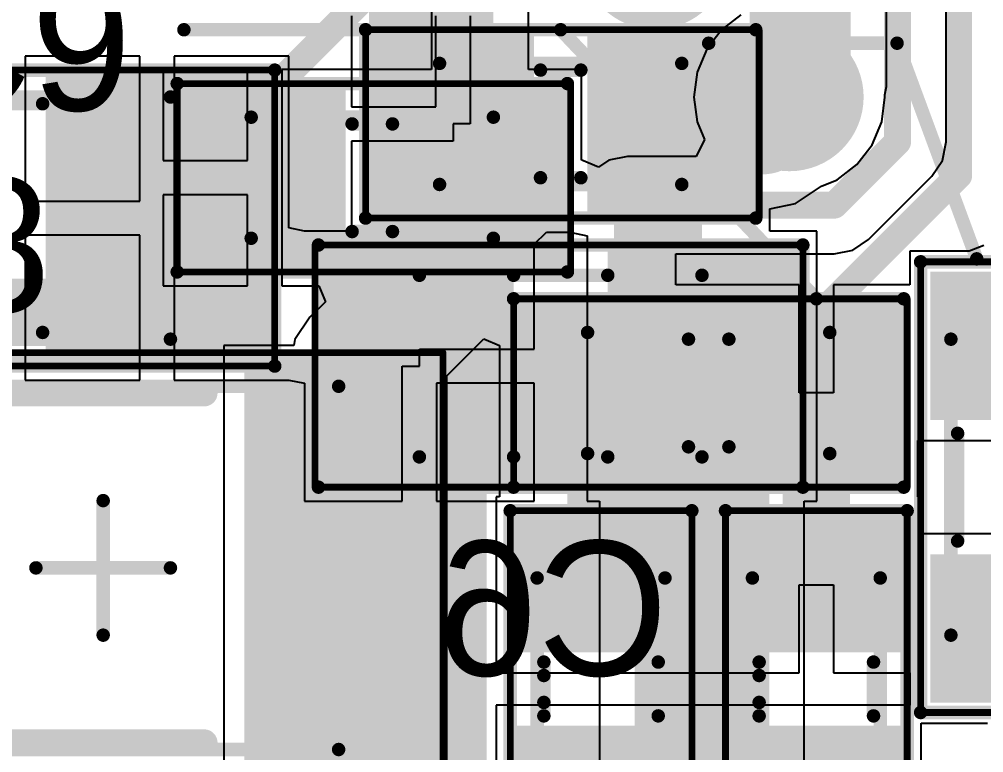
# Model space of a CAD drawing. Header units: millimetres. Extents: x 29.9 to 75.1, y 29.9 to 100.1.
# Drawn here: x 36.78 to 43.94, y 80.73 to 86.18 of the extents above; entities that cross this region are included whole.
import ezdxf

# ---------------------------------------------------------------- set-up
doc = ezdxf.new("R2010")
doc.units = ezdxf.units.MM
for name, color, linetype in [('BottomLayer', 5, 'Continuous'), ('BottomOverlay', 54, 'Continuous'), ('BottomPaste', 16, 'Continuous'), ('BottomSolder', 6, 'Continuous'), ('Mechanical13', 56, 'Continuous'), ('Mechanical15', 56, 'Continuous'), ('MultiLayer', 9, 'Continuous'), ('TopLayer', 1, 'Continuous'), ('TopOverlay', 2, 'Continuous'), ('TopPaste', 8, 'Continuous'), ('TopSolder', 216, 'Continuous'), ('ViaHoleLayer', 16, 'Continuous')]:
    doc.layers.add(name, color=color, linetype=linetype)

# ---------------------------------------------------------------- blocks, each defined once
blk = doc.blocks.new('SMD_R_0603_1248')
at = {"layer": 'Mechanical13', "const_width": 0.1}
for points in [[(-0.825, 0.475), (0.825, 0.475)], [(-0.825, 0.475), (-0.825, -0.475)], [(0.825, 0.475), (0.825, -0.475)], [(-0.825, -0.475), (0.825, -0.475)]]:
    blk.add_lwpolyline(points, dxfattribs=at)
at = {"layer": 'Mechanical13', "const_width": 0.05}
for points in [[(-0.85, 0.475, 1), (-0.8, 0.475, 1)], [(-0.85, 0.475, 1), (-0.8, 0.475, 1)], [(0.8, 0.475, 1), (0.85, 0.475, 1)], [(0.8, 0.475, 1), (0.85, 0.475, 1)], [(-0.85, -0.475, 1), (-0.8, -0.475, 1)], [(-0.85, -0.475, 1), (-0.8, -0.475, 1)], [(0.8, -0.475, 1), (0.85, -0.475, 1)], [(0.8, -0.475, 1), (0.85, -0.475, 1)]]:
    blk.add_lwpolyline(points, format="xyb", close=True, dxfattribs=at)
at = {"layer": 'Mechanical15', "const_width": 0.05}
for points in [[(-1.325, 0.675), (1.325, 0.675)], [(-1.325, 0.675), (-1.325, -0.675)], [(1.325, 0.675), (1.325, -0.675)], [(-1.325, -0.675), (1.325, -0.675)]]:
    blk.add_lwpolyline(points, dxfattribs=at)
at = {"layer": 'Mechanical15', "const_width": 0.025}
for points in [[(-1.3375, 0.675, 1), (-1.3125, 0.675, 1)], [(-1.3375, 0.675, 1), (-1.3125, 0.675, 1)], [(1.3125, 0.675, 1), (1.3375, 0.675, 1)], [(1.3125, 0.675, 1), (1.3375, 0.675, 1)], [(-1.3375, -0.675, 1), (-1.3125, -0.675, 1)], [(-1.3375, -0.675, 1), (-1.3125, -0.675, 1)], [(1.3125, -0.675, 1), (1.3375, -0.675, 1)], [(1.3125, -0.675, 1), (1.3375, -0.675, 1)]]:
    blk.add_lwpolyline(points, format="xyb", close=True, dxfattribs=at)
at = {"layer": 'TopLayer'}
for points in [[(-0.375, -0.525), (-0.375, 0.525), (-1.175, -0.525), (-1.175, 0.525)], [(1.175, -0.525), (1.175, 0.525), (0.375, -0.525), (0.375, 0.525)]]:
    blk.add_solid(points, dxfattribs=at)
at = {"layer": 'TopOverlay', "const_width": 0.1}
for points in [[(-1.325, 0.675), (-1.325, -0.675)], [(-1.325, 0.675), (1.325, 0.675)], [(1.325, 0.675), (1.325, -0.675)], [(-0.2, 0.425), (-0.1, 0.425)], [(-0.1, 0.425), (0.1, 0.425)], [(0.1, 0.425), (0.2, 0.425)], [(-0.2, -0.425), (0.2, -0.425)], [(-1.325, -0.675), (1.325, -0.675)]]:
    blk.add_lwpolyline(points, dxfattribs=at)
at = {"layer": 'TopOverlay', "const_width": 0.05}
for points in [[(-1.35, 0.675, 1), (-1.3, 0.675, 1)], [(-1.35, 0.675, 1), (-1.3, 0.675, 1)], [(1.3, 0.675, 1), (1.35, 0.675, 1)], [(1.3, 0.675, 1), (1.35, 0.675, 1)], [(-0.225, 0.425, 1), (-0.175, 0.425, 1)], [(-0.125, 0.425, 1), (-0.075, 0.425, 1)], [(-0.125, 0.425, 1), (-0.075, 0.425, 1)], [(0.075, 0.425, 1), (0.125, 0.425, 1)], [(0.075, 0.425, 1), (0.125, 0.425, 1)], [(0.175, 0.425, 1), (0.225, 0.425, 1)], [(-0.225, -0.425, 1), (-0.175, -0.425, 1)], [(0.175, -0.425, 1), (0.225, -0.425, 1)], [(-1.35, -0.675, 1), (-1.3, -0.675, 1)], [(-1.35, -0.675, 1), (-1.3, -0.675, 1)], [(1.3, -0.675, 1), (1.35, -0.675, 1)], [(1.3, -0.675, 1), (1.35, -0.675, 1)]]:
    blk.add_lwpolyline(points, format="xyb", close=True, dxfattribs=at)
at = {"layer": 'TopPaste'}
for points in [[(-0.375, -0.525), (-0.375, 0.525), (-1.175, -0.525), (-1.175, 0.525)], [(1.175, -0.525), (1.175, 0.525), (0.375, -0.525), (0.375, 0.525)]]:
    blk.add_solid(points, dxfattribs=at)
at = {"layer": 'TopSolder'}
for points in [[(-0.2734, -0.6266), (-0.2734, 0.6266), (-1.2766, -0.6266), (-1.2766, 0.6266)], [(1.2766, -0.6266), (1.2766, 0.6266), (0.2734, -0.6266), (0.2734, 0.6266)]]:
    blk.add_solid(points, dxfattribs=at)
blk = doc.blocks.new('SMD_R_0603_1251')
at = {"layer": 'Mechanical13', "const_width": 0.1}
for points in [[(-0.825, 0.475), (0.825, 0.475)], [(-0.825, 0.475), (-0.825, -0.475)], [(0.825, 0.475), (0.825, -0.475)], [(-0.825, -0.475), (0.825, -0.475)]]:
    blk.add_lwpolyline(points, dxfattribs=at)
at = {"layer": 'Mechanical13', "const_width": 0.05}
for points in [[(-0.85, 0.475, 1), (-0.8, 0.475, 1)], [(-0.85, 0.475, 1), (-0.8, 0.475, 1)], [(0.8, 0.475, 1), (0.85, 0.475, 1)], [(0.8, 0.475, 1), (0.85, 0.475, 1)], [(-0.85, -0.475, 1), (-0.8, -0.475, 1)], [(-0.85, -0.475, 1), (-0.8, -0.475, 1)], [(0.8, -0.475, 1), (0.85, -0.475, 1)], [(0.8, -0.475, 1), (0.85, -0.475, 1)]]:
    blk.add_lwpolyline(points, format="xyb", close=True, dxfattribs=at)
at = {"layer": 'Mechanical15', "const_width": 0.05}
for points in [[(-1.325, 0.675), (1.325, 0.675)], [(-1.325, 0.675), (-1.325, -0.675)], [(1.325, 0.675), (1.325, -0.675)], [(-1.325, -0.675), (1.325, -0.675)]]:
    blk.add_lwpolyline(points, dxfattribs=at)
at = {"layer": 'Mechanical15', "const_width": 0.025}
for points in [[(-1.3375, 0.675, 1), (-1.3125, 0.675, 1)], [(-1.3375, 0.675, 1), (-1.3125, 0.675, 1)], [(1.3125, 0.675, 1), (1.3375, 0.675, 1)], [(1.3125, 0.675, 1), (1.3375, 0.675, 1)], [(-1.3375, -0.675, 1), (-1.3125, -0.675, 1)], [(-1.3375, -0.675, 1), (-1.3125, -0.675, 1)], [(1.3125, -0.675, 1), (1.3375, -0.675, 1)], [(1.3125, -0.675, 1), (1.3375, -0.675, 1)]]:
    blk.add_lwpolyline(points, format="xyb", close=True, dxfattribs=at)
at = {"layer": 'TopLayer'}
for points in [[(-0.375, -0.525), (-0.375, 0.525), (-1.175, -0.525), (-1.175, 0.525)], [(1.175, -0.525), (1.175, 0.525), (0.375, -0.525), (0.375, 0.525)]]:
    blk.add_solid(points, dxfattribs=at)
at = {"layer": 'TopOverlay', "const_width": 0.1}
for points in [[(-1.325, 0.675), (-1.325, -0.675)], [(-1.325, 0.675), (1.325, 0.675)], [(1.325, 0.675), (1.325, -0.675)], [(-0.2, 0.425), (-0.1, 0.425)], [(-0.1, 0.425), (0.1, 0.425)], [(0.1, 0.425), (0.2, 0.425)], [(-0.2, -0.425), (0.2, -0.425)], [(-1.325, -0.675), (1.325, -0.675)]]:
    blk.add_lwpolyline(points, dxfattribs=at)
at = {"layer": 'TopOverlay', "const_width": 0.05}
for points in [[(-1.35, 0.675, 1), (-1.3, 0.675, 1)], [(-1.35, 0.675, 1), (-1.3, 0.675, 1)], [(1.3, 0.675, 1), (1.35, 0.675, 1)], [(1.3, 0.675, 1), (1.35, 0.675, 1)], [(-0.225, 0.425, 1), (-0.175, 0.425, 1)], [(-0.125, 0.425, 1), (-0.075, 0.425, 1)], [(-0.125, 0.425, 1), (-0.075, 0.425, 1)], [(0.075, 0.425, 1), (0.125, 0.425, 1)], [(0.075, 0.425, 1), (0.125, 0.425, 1)], [(0.175, 0.425, 1), (0.225, 0.425, 1)], [(-0.225, -0.425, 1), (-0.175, -0.425, 1)], [(0.175, -0.425, 1), (0.225, -0.425, 1)], [(-1.35, -0.675, 1), (-1.3, -0.675, 1)], [(-1.35, -0.675, 1), (-1.3, -0.675, 1)], [(1.3, -0.675, 1), (1.35, -0.675, 1)], [(1.3, -0.675, 1), (1.35, -0.675, 1)]]:
    blk.add_lwpolyline(points, format="xyb", close=True, dxfattribs=at)
at = {"layer": 'TopPaste'}
for points in [[(-0.375, -0.525), (-0.375, 0.525), (-1.175, -0.525), (-1.175, 0.525)], [(1.175, -0.525), (1.175, 0.525), (0.375, -0.525), (0.375, 0.525)]]:
    blk.add_solid(points, dxfattribs=at)
at = {"layer": 'TopSolder'}
for points in [[(-0.2734, -0.6266), (-0.2734, 0.6266), (-1.2766, -0.6266), (-1.2766, 0.6266)], [(1.2766, -0.6266), (1.2766, 0.6266), (0.2734, -0.6266), (0.2734, 0.6266)]]:
    blk.add_solid(points, dxfattribs=at)
blk = doc.blocks.new('SMD_C_0603_1299')
at = {"layer": 'Mechanical13', "const_width": 0.1}
for points in [[(0.9, 0.45), (-0.9, 0.45)], [(-0.9, 0.45), (-0.9, -0.45)], [(0.9, 0.45), (0.9, -0.45)], [(0.9, -0.45), (-0.9, -0.45)]]:
    blk.add_lwpolyline(points, dxfattribs=at)
at = {"layer": 'Mechanical13', "const_width": 0.05}
for points in [[(-0.925, 0.45, 1), (-0.875, 0.45, 1)], [(-0.925, 0.45, 1), (-0.875, 0.45, 1)], [(0.875, 0.45, 1), (0.925, 0.45, 1)], [(0.875, 0.45, 1), (0.925, 0.45, 1)], [(-0.925, -0.45, 1), (-0.875, -0.45, 1)], [(-0.925, -0.45, 1), (-0.875, -0.45, 1)], [(0.875, -0.45, 1), (0.925, -0.45, 1)], [(0.875, -0.45, 1), (0.925, -0.45, 1)]]:
    blk.add_lwpolyline(points, format="xyb", close=True, dxfattribs=at)
at = {"layer": 'Mechanical15', "const_width": 0.05}
for points in [[(1.45, 0.7), (-1.475, 0.7)], [(-1.475, 0.7), (-1.475, -0.7)], [(1.45, 0.7), (1.45, -0.7)], [(1.45, -0.7), (-1.475, -0.7)]]:
    blk.add_lwpolyline(points, dxfattribs=at)
at = {"layer": 'Mechanical15', "const_width": 0.025}
for points in [[(-1.4875, 0.7, 1), (-1.4625, 0.7, 1)], [(-1.4875, 0.7, 1), (-1.4625, 0.7, 1)], [(1.4375, 0.7, 1), (1.4625, 0.7, 1)], [(1.4375, 0.7, 1), (1.4625, 0.7, 1)], [(-1.4875, -0.7, 1), (-1.4625, -0.7, 1)], [(-1.4875, -0.7, 1), (-1.4625, -0.7, 1)], [(1.4375, -0.7, 1), (1.4625, -0.7, 1)], [(1.4375, -0.7, 1), (1.4625, -0.7, 1)]]:
    blk.add_lwpolyline(points, format="xyb", close=True, dxfattribs=at)
at = {"layer": 'TopLayer'}
for points in [[(-0.3, -0.55), (-0.3, 0.55), (-1.3, -0.55), (-1.3, 0.55)], [(1.3, -0.55), (1.3, 0.55), (0.3, -0.55), (0.3, 0.55)]]:
    blk.add_solid(points, dxfattribs=at)
at = {"layer": 'TopOverlay', "const_width": 0.1}
for points in [[(1.45, 0.7), (-1.45, 0.7)], [(-1.45, 0.7), (-1.45, -0.7)], [(1.45, 0.7), (1.45, -0.7)], [(0.15, 0.4), (-0.15, 0.4)], [(0.15, -0.4), (-0.15, -0.4)], [(1.45, -0.7), (-1.45, -0.7)]]:
    blk.add_lwpolyline(points, dxfattribs=at)
at = {"layer": 'TopOverlay', "const_width": 0.05}
for points in [[(-1.475, 0.7, 1), (-1.425, 0.7, 1)], [(-1.475, 0.7, 1), (-1.425, 0.7, 1)], [(1.425, 0.7, 1), (1.475, 0.7, 1)], [(1.425, 0.7, 1), (1.475, 0.7, 1)], [(-0.175, 0.4, 1), (-0.125, 0.4, 1)], [(0.125, 0.4, 1), (0.175, 0.4, 1)], [(-0.175, -0.4, 1), (-0.125, -0.4, 1)], [(0.125, -0.4, 1), (0.175, -0.4, 1)], [(-1.475, -0.7, 1), (-1.425, -0.7, 1)], [(-1.475, -0.7, 1), (-1.425, -0.7, 1)], [(1.425, -0.7, 1), (1.475, -0.7, 1)], [(1.425, -0.7, 1), (1.475, -0.7, 1)]]:
    blk.add_lwpolyline(points, format="xyb", close=True, dxfattribs=at)
at = {"layer": 'TopPaste'}
for points in [[(-0.3, -0.55), (-0.3, 0.55), (-1.3, -0.55), (-1.3, 0.55)], [(1.3, -0.55), (1.3, 0.55), (0.3, -0.55), (0.3, 0.55)]]:
    blk.add_solid(points, dxfattribs=at)
at = {"layer": 'TopSolder'}
for points in [[(-0.1984, -0.6516), (-0.1984, 0.6516), (-1.4016, -0.6516), (-1.4016, 0.6516)], [(1.4016, -0.6516), (1.4016, 0.6516), (0.1984, -0.6516), (0.1984, 0.6516)]]:
    blk.add_solid(points, dxfattribs=at)
blk = doc.blocks.new('SMD_C_0603_1301')
at = {"layer": 'Mechanical13', "const_width": 0.1}
for points in [[(0.9, 0.45), (-0.9, 0.45)], [(-0.9, 0.45), (-0.9, -0.45)], [(0.9, 0.45), (0.9, -0.45)], [(0.9, -0.45), (-0.9, -0.45)]]:
    blk.add_lwpolyline(points, dxfattribs=at)
at = {"layer": 'Mechanical13', "const_width": 0.05}
for points in [[(-0.925, 0.45, 1), (-0.875, 0.45, 1)], [(-0.925, 0.45, 1), (-0.875, 0.45, 1)], [(0.875, 0.45, 1), (0.925, 0.45, 1)], [(0.875, 0.45, 1), (0.925, 0.45, 1)], [(-0.925, -0.45, 1), (-0.875, -0.45, 1)], [(-0.925, -0.45, 1), (-0.875, -0.45, 1)], [(0.875, -0.45, 1), (0.925, -0.45, 1)], [(0.875, -0.45, 1), (0.925, -0.45, 1)]]:
    blk.add_lwpolyline(points, format="xyb", close=True, dxfattribs=at)
at = {"layer": 'Mechanical15', "const_width": 0.05}
for points in [[(1.45, 0.7), (-1.475, 0.7)], [(-1.475, 0.7), (-1.475, -0.7)], [(1.45, 0.7), (1.45, -0.7)], [(1.45, -0.7), (-1.475, -0.7)]]:
    blk.add_lwpolyline(points, dxfattribs=at)
at = {"layer": 'Mechanical15', "const_width": 0.025}
for points in [[(-1.4875, 0.7, 1), (-1.4625, 0.7, 1)], [(-1.4875, 0.7, 1), (-1.4625, 0.7, 1)], [(1.4375, 0.7, 1), (1.4625, 0.7, 1)], [(1.4375, 0.7, 1), (1.4625, 0.7, 1)], [(-1.4875, -0.7, 1), (-1.4625, -0.7, 1)], [(-1.4875, -0.7, 1), (-1.4625, -0.7, 1)], [(1.4375, -0.7, 1), (1.4625, -0.7, 1)], [(1.4375, -0.7, 1), (1.4625, -0.7, 1)]]:
    blk.add_lwpolyline(points, format="xyb", close=True, dxfattribs=at)
at = {"layer": 'TopLayer'}
for points in [[(-0.3, -0.55), (-0.3, 0.55), (-1.3, -0.55), (-1.3, 0.55)], [(1.3, -0.55), (1.3, 0.55), (0.3, -0.55), (0.3, 0.55)]]:
    blk.add_solid(points, dxfattribs=at)
at = {"layer": 'TopOverlay', "const_width": 0.1}
for points in [[(1.45, 0.7), (-1.45, 0.7)], [(-1.45, 0.7), (-1.45, -0.7)], [(1.45, 0.7), (1.45, -0.7)], [(0.15, 0.4), (-0.15, 0.4)], [(0.15, -0.4), (-0.15, -0.4)], [(1.45, -0.7), (-1.45, -0.7)]]:
    blk.add_lwpolyline(points, dxfattribs=at)
at = {"layer": 'TopOverlay', "const_width": 0.05}
for points in [[(-1.475, 0.7, 1), (-1.425, 0.7, 1)], [(-1.475, 0.7, 1), (-1.425, 0.7, 1)], [(1.425, 0.7, 1), (1.475, 0.7, 1)], [(1.425, 0.7, 1), (1.475, 0.7, 1)], [(-0.175, 0.4, 1), (-0.125, 0.4, 1)], [(0.125, 0.4, 1), (0.175, 0.4, 1)], [(-0.175, -0.4, 1), (-0.125, -0.4, 1)], [(0.125, -0.4, 1), (0.175, -0.4, 1)], [(-1.475, -0.7, 1), (-1.425, -0.7, 1)], [(-1.475, -0.7, 1), (-1.425, -0.7, 1)], [(1.425, -0.7, 1), (1.475, -0.7, 1)], [(1.425, -0.7, 1), (1.475, -0.7, 1)]]:
    blk.add_lwpolyline(points, format="xyb", close=True, dxfattribs=at)
at = {"layer": 'TopPaste'}
for points in [[(-0.3, -0.55), (-0.3, 0.55), (-1.3, -0.55), (-1.3, 0.55)], [(1.3, -0.55), (1.3, 0.55), (0.3, -0.55), (0.3, 0.55)]]:
    blk.add_solid(points, dxfattribs=at)
at = {"layer": 'TopSolder'}
for points in [[(-0.1984, -0.6516), (-0.1984, 0.6516), (-1.4016, -0.6516), (-1.4016, 0.6516)], [(1.4016, -0.6516), (1.4016, 0.6516), (0.1984, -0.6516), (0.1984, 0.6516)]]:
    blk.add_solid(points, dxfattribs=at)
blk = doc.blocks.new('SMD_C_1210_1302')
at = {"layer": 'Mechanical13', "const_width": 0.1}
for points in [[(-1.75, 1.35), (-1.75, -1.35)], [(1.75, 1.35), (-1.75, 1.35)], [(1.75, 1.35), (1.75, -1.35)], [(1.75, -1.35), (-1.75, -1.35)]]:
    blk.add_lwpolyline(points, dxfattribs=at)
at = {"layer": 'Mechanical13', "const_width": 0.05}
for points in [[(-1.775, 1.35, 1), (-1.725, 1.35, 1)], [(-1.775, 1.35, 1), (-1.725, 1.35, 1)], [(1.725, 1.35, 1), (1.775, 1.35, 1)], [(1.725, 1.35, 1), (1.775, 1.35, 1)], [(-1.775, -1.35, 1), (-1.725, -1.35, 1)], [(-1.775, -1.35, 1), (-1.725, -1.35, 1)], [(1.725, -1.35, 1), (1.775, -1.35, 1)], [(1.725, -1.35, 1), (1.775, -1.35, 1)]]:
    blk.add_lwpolyline(points, format="xyb", close=True, dxfattribs=at)
at = {"layer": 'Mechanical15'}
for points, const_width in [([(-2.525, 1.625), (-2.525, -1.6)], 0.05), ([(2.525, 1.625), (-2.525, 1.625)], 0.05), ([(2.525, 1.625), (2.525, -1.6)], 0.05), ([(0, 0.5), (0, -0.5)], 0.1), ([(0.5, 0), (-0.5, 0)], 0.1), ([(2.525, -1.6), (-2.525, -1.6)], 0.05)]:
    blk.add_lwpolyline(points, dxfattribs=dict(at, const_width=const_width))
for points, const_width in [([(-2.5375, 1.625, 1), (-2.5125, 1.625, 1)], 0.025), ([(-2.5375, 1.625, 1), (-2.5125, 1.625, 1)], 0.025), ([(2.5125, 1.625, 1), (2.5375, 1.625, 1)], 0.025), ([(2.5125, 1.625, 1), (2.5375, 1.625, 1)], 0.025), ([(-0.025, 0.5, 1), (0.025, 0.5, 1)], 0.05), ([(-0.525, 0, 1), (-0.475, 0, 1)], 0.05), ([(0.475, 0, 1), (0.525, 0, 1)], 0.05), ([(-0.025, -0.5, 1), (0.025, -0.5, 1)], 0.05), ([(-2.5375, -1.6, 1), (-2.5125, -1.6, 1)], 0.025), ([(-2.5375, -1.6, 1), (-2.5125, -1.6, 1)], 0.025), ([(2.5125, -1.6, 1), (2.5375, -1.6, 1)], 0.025), ([(2.5125, -1.6, 1), (2.5375, -1.6, 1)], 0.025)]:
    blk.add_lwpolyline(points, format="xyb", close=True, dxfattribs=dict(at, const_width=const_width))
at = {"layer": 'TopLayer'}
for points in [[(-1.15, -1.4), (-1.15, 1.4), (-2.3, -1.4), (-2.3, 1.4)], [(2.3, -1.4), (2.3, 1.4), (1.15, -1.4), (1.15, 1.4)]]:
    blk.add_solid(points, dxfattribs=at)
at = {"layer": 'TopOverlay'}
for points, const_width in [([(-2.475, 1.575), (-2.475, -1.55)], 0.127), ([(2.475, 1.575), (-2.475, 1.575)], 0.127), ([(2.475, 1.575), (2.475, -1.55)], 0.127), ([(0.75, 1.3), (-0.75, 1.3)], 0.2), ([(0.75, -1.3), (-0.75, -1.3)], 0.2), ([(2.475, -1.55), (-2.475, -1.55)], 0.127)]:
    blk.add_lwpolyline(points, dxfattribs=dict(at, const_width=const_width))
for points, const_width in [([(-2.5067, 1.575, 1), (-2.4432, 1.575, 1)], 0.0635), ([(-2.5067, 1.575, 1), (-2.4432, 1.575, 1)], 0.0635), ([(2.4432, 1.575, 1), (2.5067, 1.575, 1)], 0.0635), ([(2.4432, 1.575, 1), (2.5067, 1.575, 1)], 0.0635), ([(-0.8, 1.3, 1), (-0.7, 1.3, 1)], 0.1), ([(0.7, 1.3, 1), (0.8, 1.3, 1)], 0.1), ([(-0.8, -1.3, 1), (-0.7, -1.3, 1)], 0.1), ([(0.7, -1.3, 1), (0.8, -1.3, 1)], 0.1), ([(-2.5067, -1.55, 1), (-2.4432, -1.55, 1)], 0.0635), ([(-2.5067, -1.55, 1), (-2.4432, -1.55, 1)], 0.0635), ([(2.4432, -1.55, 1), (2.5067, -1.55, 1)], 0.0635), ([(2.4432, -1.55, 1), (2.5067, -1.55, 1)], 0.0635)]:
    blk.add_lwpolyline(points, format="xyb", close=True, dxfattribs=dict(at, const_width=const_width))
at = {"layer": 'TopPaste'}
for points in [[(-1.15, -1.4), (-1.15, 1.4), (-2.3, -1.4), (-2.3, 1.4)], [(2.3, -1.4), (2.3, 1.4), (1.15, -1.4), (1.15, 1.4)]]:
    blk.add_solid(points, dxfattribs=at)
at = {"layer": 'TopSolder'}
for points in [[(-1.0484, -1.5016), (-1.0484, 1.5016), (-2.4016, -1.5016), (-2.4016, 1.5016)], [(2.4016, -1.5016), (2.4016, 1.5016), (1.0484, -1.5016), (1.0484, 1.5016)]]:
    blk.add_solid(points, dxfattribs=at)
blk = doc.blocks.new('SMD_C_0805_B_1303')
at = {"layer": 'BottomLayer'}
for points in [[(-1.65, 0.75), (-1.65, -0.75), (-0.45, 0.75), (-0.45, -0.75)], [(0.45, 0.75), (0.45, -0.75), (1.65, 0.75), (1.65, -0.75)]]:
    blk.add_solid(points, dxfattribs=at)
at = {"layer": 'BottomOverlay', "const_width": 0.1}
for points in [[(1.8, 0.9), (-1.8, 0.9)], [(-1.8, 0.9), (-1.8, -0.9)], [(1.8, 0.9), (1.8, -0.9)], [(0.35, 0.675), (-0.35, 0.675)], [(0.35, -0.675), (-0.35, -0.675)], [(1.8, -0.9), (-1.8, -0.9)]]:
    blk.add_lwpolyline(points, dxfattribs=at)
at = {"layer": 'BottomOverlay', "const_width": 0.05}
for points in [[(-1.825, 0.9, 1), (-1.775, 0.9, 1)], [(-1.825, 0.9, 1), (-1.775, 0.9, 1)], [(1.775, 0.9, 1), (1.825, 0.9, 1)], [(1.775, 0.9, 1), (1.825, 0.9, 1)], [(-0.375, 0.675, 1), (-0.325, 0.675, 1)], [(0.325, 0.675, 1), (0.375, 0.675, 1)], [(-0.375, -0.675, 1), (-0.325, -0.675, 1)], [(0.325, -0.675, 1), (0.375, -0.675, 1)], [(-1.825, -0.9, 1), (-1.775, -0.9, 1)], [(-1.825, -0.9, 1), (-1.775, -0.9, 1)], [(1.775, -0.9, 1), (1.825, -0.9, 1)], [(1.775, -0.9, 1), (1.825, -0.9, 1)]]:
    blk.add_lwpolyline(points, format="xyb", close=True, dxfattribs=at)
at = {"layer": 'BottomPaste'}
for points in [[(-1.65, 0.75), (-1.65, -0.75), (-0.45, 0.75), (-0.45, -0.75)], [(0.45, 0.75), (0.45, -0.75), (1.65, 0.75), (1.65, -0.75)]]:
    blk.add_solid(points, dxfattribs=at)
at = {"layer": 'BottomSolder'}
for points in [[(-1.7516, 0.8516), (-1.7516, -0.8516), (-0.3484, 0.8516), (-0.3484, -0.8516)], [(0.3484, 0.8516), (0.3484, -0.8516), (1.7516, 0.8516), (1.7516, -0.8516)]]:
    blk.add_solid(points, dxfattribs=at)
at = {"layer": 'Mechanical13', "const_width": 0.1}
for points in [[(-1.05, 0.675), (-1.05, -0.675)], [(1.05, 0.675), (-1.05, 0.675)], [(1.05, 0.675), (1.05, -0.675)], [(1.05, -0.675), (-1.05, -0.675)]]:
    blk.add_lwpolyline(points, dxfattribs=at)
at = {"layer": 'Mechanical13', "const_width": 0.05}
for points in [[(-1.075, 0.675, 1), (-1.025, 0.675, 1)], [(-1.075, 0.675, 1), (-1.025, 0.675, 1)], [(1.025, 0.675, 1), (1.075, 0.675, 1)], [(1.025, 0.675, 1), (1.075, 0.675, 1)], [(-1.075, -0.675, 1), (-1.025, -0.675, 1)], [(-1.075, -0.675, 1), (-1.025, -0.675, 1)], [(1.025, -0.675, 1), (1.075, -0.675, 1)], [(1.025, -0.675, 1), (1.075, -0.675, 1)]]:
    blk.add_lwpolyline(points, format="xyb", close=True, dxfattribs=at)
at = {"layer": 'Mechanical15', "const_width": 0.05}
for points in [[(-1.8, 0.9), (-1.8, -0.9)], [(1.825, 0.9), (-1.8, 0.9)], [(1.825, 0.9), (1.825, -0.9)], [(1.825, -0.9), (-1.8, -0.9)]]:
    blk.add_lwpolyline(points, dxfattribs=at)
at = {"layer": 'Mechanical15', "const_width": 0.025}
for points in [[(-1.8125, 0.9, 1), (-1.7875, 0.9, 1)], [(-1.8125, 0.9, 1), (-1.7875, 0.9, 1)], [(1.8125, 0.9, 1), (1.8375, 0.9, 1)], [(1.8125, 0.9, 1), (1.8375, 0.9, 1)], [(-1.8125, -0.9, 1), (-1.7875, -0.9, 1)], [(-1.8125, -0.9, 1), (-1.7875, -0.9, 1)], [(1.8125, -0.9, 1), (1.8375, -0.9, 1)], [(1.8125, -0.9, 1), (1.8375, -0.9, 1)]]:
    blk.add_lwpolyline(points, format="xyb", close=True, dxfattribs=at)
blk = doc.blocks.new('SMD_C_1206_B_1304')
at = {"layer": 'BottomLayer'}
for points in [[(-2.325, 0.95), (-2.325, -0.95), (-0.875, 0.95), (-0.875, -0.95)], [(0.875, 0.95), (0.875, -0.95), (2.325, 0.95), (2.325, -0.95)]]:
    blk.add_solid(points, dxfattribs=at)
at = {"layer": 'BottomOverlay', "const_width": 0.1}
for points in [[(-2.475, 1.1), (2.475, 1.1)], [(-2.475, -1.1), (-2.475, 1.1)], [(2.475, -1.1), (2.475, 1.1)], [(-0.75, 0.85), (0.75, 0.85)], [(-0.75, -0.85), (0.75, -0.85)], [(-2.475, -1.1), (2.475, -1.1)]]:
    blk.add_lwpolyline(points, dxfattribs=at)
at = {"layer": 'BottomOverlay', "const_width": 0.05}
for points in [[(-2.5, 1.1, 1), (-2.45, 1.1, 1)], [(-2.5, 1.1, 1), (-2.45, 1.1, 1)], [(2.45, 1.1, 1), (2.5, 1.1, 1)], [(2.45, 1.1, 1), (2.5, 1.1, 1)], [(-0.775, 0.85, 1), (-0.725, 0.85, 1)], [(0.725, 0.85, 1), (0.775, 0.85, 1)], [(-0.775, -0.85, 1), (-0.725, -0.85, 1)], [(0.725, -0.85, 1), (0.775, -0.85, 1)], [(-2.5, -1.1, 1), (-2.45, -1.1, 1)], [(-2.5, -1.1, 1), (-2.45, -1.1, 1)], [(2.45, -1.1, 1), (2.5, -1.1, 1)], [(2.45, -1.1, 1), (2.5, -1.1, 1)]]:
    blk.add_lwpolyline(points, format="xyb", close=True, dxfattribs=at)
at = {"layer": 'BottomPaste'}
for points in [[(-2.325, 0.95), (-2.325, -0.95), (-0.875, 0.95), (-0.875, -0.95)], [(0.875, 0.95), (0.875, -0.95), (2.325, 0.95), (2.325, -0.95)]]:
    blk.add_solid(points, dxfattribs=at)
at = {"layer": 'BottomSolder'}
for points in [[(-2.4266, 1.0516), (-2.4266, -1.0516), (-0.7734, 1.0516), (-0.7734, -1.0516)], [(0.7734, 1.0516), (0.7734, -1.0516), (2.4266, 1.0516), (2.4266, -1.0516)]]:
    blk.add_solid(points, dxfattribs=at)
at = {"layer": 'Mechanical13', "const_width": 0.1}
for points in [[(-1.7, 0.9), (1.7, 0.9)], [(-1.7, -0.9), (-1.7, 0.9)], [(1.7, -0.9), (1.7, 0.9)], [(-1.7, -0.9), (1.7, -0.9)]]:
    blk.add_lwpolyline(points, dxfattribs=at)
at = {"layer": 'Mechanical13', "const_width": 0.05}
for points in [[(-1.725, 0.9, 1), (-1.675, 0.9, 1)], [(-1.725, 0.9, 1), (-1.675, 0.9, 1)], [(1.675, 0.9, 1), (1.725, 0.9, 1)], [(1.675, 0.9, 1), (1.725, 0.9, 1)], [(-1.725, -0.9, 1), (-1.675, -0.9, 1)], [(-1.725, -0.9, 1), (-1.675, -0.9, 1)], [(1.675, -0.9, 1), (1.725, -0.9, 1)], [(1.675, -0.9, 1), (1.725, -0.9, 1)]]:
    blk.add_lwpolyline(points, format="xyb", close=True, dxfattribs=at)
at = {"layer": 'Mechanical15', "const_width": 0.05}
for points in [[(-2.5, 1.1), (2.475, 1.1)], [(-2.5, -1.1), (-2.5, 1.1)], [(2.475, -1.1), (2.475, 1.1)], [(-2.5, -1.1), (2.475, -1.1)]]:
    blk.add_lwpolyline(points, dxfattribs=at)
at = {"layer": 'Mechanical15', "const_width": 0.025}
for points in [[(-2.5125, 1.1, 1), (-2.4875, 1.1, 1)], [(-2.5125, 1.1, 1), (-2.4875, 1.1, 1)], [(2.4625, 1.1, 1), (2.4875, 1.1, 1)], [(2.4625, 1.1, 1), (2.4875, 1.1, 1)], [(-2.5125, -1.1, 1), (-2.4875, -1.1, 1)], [(-2.5125, -1.1, 1), (-2.4875, -1.1, 1)], [(2.4625, -1.1, 1), (2.4875, -1.1, 1)], [(2.4625, -1.1, 1), (2.4875, -1.1, 1)]]:
    blk.add_lwpolyline(points, format="xyb", close=True, dxfattribs=at)
blk = doc.blocks.new('SMD_R_0805_1310')
at = {"layer": 'Mechanical13', "const_width": 0.1}
for points in [[(-1.1, 0.7), (-1.1, -0.7)], [(-1.1, 0.7), (1.1, 0.7)], [(1.1, 0.7), (1.1, -0.7)], [(-1.1, -0.7), (1.1, -0.7)]]:
    blk.add_lwpolyline(points, dxfattribs=at)
at = {"layer": 'Mechanical13', "const_width": 0.05}
for points in [[(-1.125, 0.7, 1), (-1.075, 0.7, 1)], [(-1.125, 0.7, 1), (-1.075, 0.7, 1)], [(1.075, 0.7, 1), (1.125, 0.7, 1)], [(1.075, 0.7, 1), (1.125, 0.7, 1)], [(-1.125, -0.7, 1), (-1.075, -0.7, 1)], [(-1.125, -0.7, 1), (-1.075, -0.7, 1)], [(1.075, -0.7, 1), (1.125, -0.7, 1)], [(1.075, -0.7, 1), (1.125, -0.7, 1)]]:
    blk.add_lwpolyline(points, format="xyb", close=True, dxfattribs=at)
at = {"layer": 'Mechanical15', "const_width": 0.05}
for points in [[(-1.675, 0.925), (-1.675, -0.925)], [(-1.675, 0.925), (1.675, 0.925)], [(1.675, 0.925), (1.675, -0.925)], [(-1.675, -0.925), (1.675, -0.925)]]:
    blk.add_lwpolyline(points, dxfattribs=at)
at = {"layer": 'Mechanical15', "const_width": 0.025}
for points in [[(-1.6875, 0.925, 1), (-1.6625, 0.925, 1)], [(-1.6875, 0.925, 1), (-1.6625, 0.925, 1)], [(1.6625, 0.925, 1), (1.6875, 0.925, 1)], [(1.6625, 0.925, 1), (1.6875, 0.925, 1)], [(-1.6875, -0.925, 1), (-1.6625, -0.925, 1)], [(-1.6875, -0.925, 1), (-1.6625, -0.925, 1)], [(1.6625, -0.925, 1), (1.6875, -0.925, 1)], [(1.6625, -0.925, 1), (1.6875, -0.925, 1)]]:
    blk.add_lwpolyline(points, format="xyb", close=True, dxfattribs=at)
at = {"layer": 'TopLayer'}
for points in [[(-0.6, -0.75), (-0.6, 0.75), (-1.5, -0.75), (-1.5, 0.75)], [(1.5, -0.75), (1.5, 0.75), (0.6, -0.75), (0.6, 0.75)]]:
    blk.add_solid(points, dxfattribs=at)
at = {"layer": 'TopOverlay', "const_width": 0.1}
for points in [[(-1.675, 0.925), (1.675, 0.925)], [(-1.675, 0.925), (-1.675, -0.925)], [(1.675, 0.925), (1.675, -0.925)], [(-0.4, 0.65), (0.4, 0.65)], [(-0.4, -0.65), (0.4, -0.65)], [(-1.675, -0.925), (1.675, -0.925)]]:
    blk.add_lwpolyline(points, dxfattribs=at)
at = {"layer": 'TopOverlay', "const_width": 0.05}
for points in [[(-1.7, 0.925, 1), (-1.65, 0.925, 1)], [(-1.7, 0.925, 1), (-1.65, 0.925, 1)], [(1.65, 0.925, 1), (1.7, 0.925, 1)], [(1.65, 0.925, 1), (1.7, 0.925, 1)], [(-0.425, 0.65, 1), (-0.375, 0.65, 1)], [(0.375, 0.65, 1), (0.425, 0.65, 1)], [(-0.425, -0.65, 1), (-0.375, -0.65, 1)], [(0.375, -0.65, 1), (0.425, -0.65, 1)], [(-1.7, -0.925, 1), (-1.65, -0.925, 1)], [(-1.7, -0.925, 1), (-1.65, -0.925, 1)], [(1.65, -0.925, 1), (1.7, -0.925, 1)], [(1.65, -0.925, 1), (1.7, -0.925, 1)]]:
    blk.add_lwpolyline(points, format="xyb", close=True, dxfattribs=at)
at = {"layer": 'TopPaste'}
for points in [[(-0.6, -0.75), (-0.6, 0.75), (-1.5, -0.75), (-1.5, 0.75)], [(1.5, -0.75), (1.5, 0.75), (0.6, -0.75), (0.6, 0.75)]]:
    blk.add_solid(points, dxfattribs=at)
at = {"layer": 'TopSolder'}
for points in [[(-0.4984, -0.8516), (-0.4984, 0.8516), (-1.6016, -0.8516), (-1.6016, 0.8516)], [(1.6016, -0.8516), (1.6016, 0.8516), (0.4984, -0.8516), (0.4984, 0.8516)]]:
    blk.add_solid(points, dxfattribs=at)
blk = doc.blocks.new('SMD_C_0603_B_1311')
at = {"layer": 'BottomLayer'}
for points in [[(-1.3, 0.55), (-1.3, -0.55), (-0.3, 0.55), (-0.3, -0.55)], [(0.3, 0.55), (0.3, -0.55), (1.3, 0.55), (1.3, -0.55)]]:
    blk.add_solid(points, dxfattribs=at)
at = {"layer": 'BottomOverlay', "const_width": 0.1}
for points in [[(1.45, 0.7), (-1.45, 0.7)], [(-1.45, 0.7), (-1.45, -0.7)], [(1.45, 0.7), (1.45, -0.7)], [(0.15, 0.4), (-0.15, 0.4)], [(0.15, -0.4), (-0.15, -0.4)], [(1.45, -0.7), (-1.45, -0.7)]]:
    blk.add_lwpolyline(points, dxfattribs=at)
at = {"layer": 'BottomOverlay', "const_width": 0.05}
for points in [[(-1.475, 0.7, 1), (-1.425, 0.7, 1)], [(-1.475, 0.7, 1), (-1.425, 0.7, 1)], [(1.425, 0.7, 1), (1.475, 0.7, 1)], [(1.425, 0.7, 1), (1.475, 0.7, 1)], [(-0.175, 0.4, 1), (-0.125, 0.4, 1)], [(0.125, 0.4, 1), (0.175, 0.4, 1)], [(-0.175, -0.4, 1), (-0.125, -0.4, 1)], [(0.125, -0.4, 1), (0.175, -0.4, 1)], [(-1.475, -0.7, 1), (-1.425, -0.7, 1)], [(-1.475, -0.7, 1), (-1.425, -0.7, 1)], [(1.425, -0.7, 1), (1.475, -0.7, 1)], [(1.425, -0.7, 1), (1.475, -0.7, 1)]]:
    blk.add_lwpolyline(points, format="xyb", close=True, dxfattribs=at)
at = {"layer": 'BottomPaste'}
for points in [[(-1.3, 0.55), (-1.3, -0.55), (-0.3, 0.55), (-0.3, -0.55)], [(0.3, 0.55), (0.3, -0.55), (1.3, 0.55), (1.3, -0.55)]]:
    blk.add_solid(points, dxfattribs=at)
at = {"layer": 'BottomSolder'}
for points in [[(-1.4016, 0.6516), (-1.4016, -0.6516), (-0.1984, 0.6516), (-0.1984, -0.6516)], [(0.1984, 0.6516), (0.1984, -0.6516), (1.4016, 0.6516), (1.4016, -0.6516)]]:
    blk.add_solid(points, dxfattribs=at)
at = {"layer": 'Mechanical13', "const_width": 0.1}
for points in [[(0.9, 0.45), (-0.9, 0.45)], [(-0.9, 0.45), (-0.9, -0.45)], [(0.9, 0.45), (0.9, -0.45)], [(0.9, -0.45), (-0.9, -0.45)]]:
    blk.add_lwpolyline(points, dxfattribs=at)
at = {"layer": 'Mechanical13', "const_width": 0.05}
for points in [[(-0.925, 0.45, 1), (-0.875, 0.45, 1)], [(-0.925, 0.45, 1), (-0.875, 0.45, 1)], [(0.875, 0.45, 1), (0.925, 0.45, 1)], [(0.875, 0.45, 1), (0.925, 0.45, 1)], [(-0.925, -0.45, 1), (-0.875, -0.45, 1)], [(-0.925, -0.45, 1), (-0.875, -0.45, 1)], [(0.875, -0.45, 1), (0.925, -0.45, 1)], [(0.875, -0.45, 1), (0.925, -0.45, 1)]]:
    blk.add_lwpolyline(points, format="xyb", close=True, dxfattribs=at)
at = {"layer": 'Mechanical15', "const_width": 0.05}
for points in [[(1.45, 0.7), (-1.475, 0.7)], [(-1.475, 0.7), (-1.475, -0.7)], [(1.45, 0.7), (1.45, -0.7)], [(1.45, -0.7), (-1.475, -0.7)]]:
    blk.add_lwpolyline(points, dxfattribs=at)
at = {"layer": 'Mechanical15', "const_width": 0.025}
for points in [[(-1.4875, 0.7, 1), (-1.4625, 0.7, 1)], [(-1.4875, 0.7, 1), (-1.4625, 0.7, 1)], [(1.4375, 0.7, 1), (1.4625, 0.7, 1)], [(1.4375, 0.7, 1), (1.4625, 0.7, 1)], [(-1.4875, -0.7, 1), (-1.4625, -0.7, 1)], [(-1.4875, -0.7, 1), (-1.4625, -0.7, 1)], [(1.4375, -0.7, 1), (1.4625, -0.7, 1)], [(1.4375, -0.7, 1), (1.4625, -0.7, 1)]]:
    blk.add_lwpolyline(points, format="xyb", close=True, dxfattribs=at)

msp = doc.modelspace()

# ---------------------------------------------------------------- linework, layer by layer
at = {"layer": 'BottomLayer'}
for p, q in [((43.2203, 85.679), (43.2203, 87.421)), ((39.246, 86.204), (39.246, 85.527)), ((39.873, 85.527), (39.873, 86.204)), ((40.127, 86.204), (40.127, 85.4)), ((37.673, 85.904), (36.821, 85.904)), ((36.821, 85.904), (36.821, 84.827)), ((37.673, 84.827), (37.673, 85.904)), ((38.779, 85.904), (37.927, 85.904)), ((37.927, 85.904), (37.927, 84.7)), ((38.779, 84.6281), (38.779, 85.904)), ((43.2079, 85.6165), (43.2203, 85.679)), ((43.1859, 85.4162), (43.2101, 85.6)), ((43.2101, 85.6), (43.2079, 85.6165)), ((39.246, 85.527), (39.873, 85.527)), ((40.127, 85.4), (40, 85.4)), ((40, 85.4), (40, 85.273)), ((43.1149, 85.245), (43.1859, 85.4162)), ((40, 85.273), (39.246, 85.273)), ((39.246, 85.273), (39.246, 84.604)), ((43.0021, 85.0979), (43.1149, 85.245)), ((42.855, 84.9851), (43.0021, 85.0979)), ((42.5454, 84.8075), (42.7396, 84.9372)), ((42.7396, 84.9372), (42.855, 84.9851)), ((36.821, 84.827), (37.673, 84.827)), ((42.354, 84.7694), (42.5454, 84.8075)), ((42.354, 84.604), (42.354, 84.7694)), ((37.927, 84.7), (37.927, 83.496)), ((38.896, 84.604), (38.779, 84.6281)), ((38.906, 84.604), (38.896, 84.604)), ((39.246, 84.604), (38.906, 84.604)), ((40.604, 84.5062), (40.6938, 84.596)), ((40.6938, 84.596), (40.846, 84.596)), ((40.846, 84.596), (40.869, 84.596)), ((40.869, 84.596), (40.996, 84.567)), ((42.704, 84.604), (42.354, 84.604)), ((42.704, 82.596), (42.704, 84.604)), ((37.673, 84.573), (36.821, 84.573)), ((36.821, 84.573), (36.821, 83.496)), ((37.673, 83.496), (37.673, 84.573)), ((40.604, 83.727), (40.604, 84.5062)), ((40.996, 84.567), (40.996, 82.596)), ((39.75, 83.6), (39.75, 83.727)), ((39.75, 83.727), (40.604, 83.727)), ((39.623, 82.596), (39.623, 83.6)), ((39.623, 83.6), (39.75, 83.6)), ((36.821, 83.496), (37.673, 83.496)), ((37.927, 83.496), (38.769, 83.496)), ((38.769, 83.496), (38.779, 83.496)), ((38.779, 83.496), (38.896, 83.4719)), ((38.896, 83.4719), (38.896, 82.596)), ((40.604, 83.473), (39.877, 83.473)), ((39.877, 83.473), (39.877, 82.596)), ((40.604, 82.596), (40.604, 83.473)), ((38.896, 82.596), (39.623, 82.596)), ((39.877, 82.596), (40.604, 82.596)), ((40.996, 82.596), (41.0895, 82.596)), ((41.0895, 82.596), (41.0895, 74.265)), ((42.6105, 73.95), (42.6105, 82.596)), ((42.6105, 82.596), (42.704, 82.596))]:
    msp.add_line(p, q, dxfattribs=at)
for points, const_width in [([(39.75, 83.6), (39.75, 92.85)], 0.75), ([(42.579, 85.679), (42.579, 87.421)], 0.75), ([(42.5, 85.6), (42.579, 85.679)], 0.75), ([(42.3, 85.4), (42.5, 85.6)], 0.75), ([(41.6, 85.4), (42.3, 85.4)], 0.75), ([(41.6, 83.85), (41.6, 85.4)], 0.5), ([(39.75, 74.95), (39.75, 83.6)], 1), ([(41.6, 83.85), (41.85, 83.6)], 0.5), ([(41.85, 73.95), (41.85, 83.6)], 1)]:
    msp.add_lwpolyline(points, dxfattribs=dict(at, const_width=const_width))
for points, const_width in [([(42.275, 85.6, 1), (42.725, 85.6, 1)], 0.45), ([(42.3915, 85.679, 1), (42.7665, 85.679, 1)], 0.375), ([(42.3915, 85.679, 1), (42.7665, 85.679, 1)], 0.375), ([(42.3125, 85.6, 1), (42.6875, 85.6, 1)], 0.375), ([(42.3125, 85.6, 1), (42.6875, 85.6, 1)], 0.375), ([(41.4125, 85.4, 1), (41.7875, 85.4, 1)], 0.375), ([(42.1125, 85.4, 1), (42.4875, 85.4, 1)], 0.375), ([(42.1125, 85.4, 1), (42.4875, 85.4, 1)], 0.375), ([(41.475, 85.4, 1), (41.725, 85.4, 1)], 0.25), ([(37.475, 85, 1), (37.925, 85, 1)], 0.45), ([(39.5, 83.6, 1), (40, 83.6, 1)], 0.5), ([(41.475, 83.85, 1), (41.725, 83.85, 1)], 0.25), ([(41.475, 83.85, 1), (41.725, 83.85, 1)], 0.25), ([(41.6, 83.6, 1), (42.1, 83.6, 1)], 0.5), ([(39.5625, 83.6, 1), (39.9375, 83.6, 1)], 0.375), ([(41.725, 83.6, 1), (41.975, 83.6, 1)], 0.25)]:
    msp.add_lwpolyline(points, format="xyb", close=True, dxfattribs=dict(at, const_width=const_width))
at = {"layer": 'BottomSolder', "const_width": 0.5516}
for points in [[(41.2242, 86.654, 1), (41.7758, 86.654, 1)], [(42.2242, 85.6, 1), (42.7758, 85.6, 1)], [(37.4242, 85, 1), (37.9758, 85, 1)]]:
    msp.add_lwpolyline(points, format="xyb", close=True, dxfattribs=at)
at = {"layer": 'MultiLayer', "const_width": 0.45}
for points in [[(42.275, 85.6, 1), (42.725, 85.6, 1)], [(37.475, 85, 1), (37.925, 85, 1)]]:
    msp.add_lwpolyline(points, format="xyb", close=True, dxfattribs=at)
at = {"layer": 'TopLayer'}
for p, q in [((43.6649, 85.267), (43.6649, 86.7403)), ((39.8391, 86.5), (39.8391, 85.804)), ((40.5609, 85.804), (40.5609, 86.3505)), ((42.1391, 86.2104), (41.9979, 86.1021)), ((41.9979, 86.1021), (41.8851, 85.955)), ((41.8851, 85.955), (41.8141, 85.7838)), ((38.473, 85.804), (37.846, 85.804)), ((37.846, 85.804), (37.846, 85.127)), ((38.473, 85.127), (38.473, 85.804)), ((39.354, 85.804), (38.727, 85.804)), ((38.727, 85.804), (38.727, 85)), ((39.446, 85.804), (39.354, 85.804)), ((39.354, 85.804), (39.354, 85.804)), ((39.481, 85.804), (39.446, 85.804)), ((39.446, 85.804), (39.446, 85.804)), ((39.8391, 85.804), (39.481, 85.804)), ((40.954, 85.804), (40.5609, 85.804)), ((40.954, 85.1344), (40.954, 85.804)), ((41.8141, 85.7838), (41.7899, 85.6)), ((41.7899, 85.6), (41.8141, 85.4162)), ((41.8141, 85.4162), (41.8689, 85.2839)), ((41.8689, 85.2839), (41.8072, 85.1569)), ((43.6375, 85.1289), (43.6649, 85.267)), ((41.296, 85.1569), (41.1579, 85.1295)), ((41.8072, 85.1569), (41.296, 85.1569)), ((37.846, 85.127), (38.473, 85.127)), ((40.9574, 85.1311), (40.954, 85.1344)), ((41.081, 85.0781), (40.9574, 85.1311)), ((41.1579, 85.1295), (41.081, 85.0781)), ((43.5592, 85.0118), (43.6375, 85.1289)), ((43.0882, 84.5408), (43.5592, 85.0118)), ((38.727, 85), (38.727, 84.196)), ((38.473, 84.873), (37.846, 84.873)), ((37.846, 84.873), (37.846, 84.196)), ((38.473, 84.196), (38.473, 84.873)), ((42.9712, 84.4625), (43.0882, 84.5408)), ((41.6569, 84.204), (41.6569, 84.4351)), ((41.6569, 84.4351), (42.833, 84.4351)), ((42.833, 84.4351), (42.9712, 84.4625)), ((43.8364, 84.454), (43.396, 84.454)), ((43.396, 84.454), (43.396, 84.204)), ((43.946, 84.496), (43.8364, 84.454)), ((37.846, 84.196), (38.473, 84.196)), ((38.727, 84.196), (39.0033, 84.196)), ((39.0033, 84.196), (39.0519, 84.0787)), ((41.854, 84.204), (41.6569, 84.204)), ((41.946, 84.204), (41.854, 84.204)), ((41.854, 84.204), (41.854, 84.204)), ((42.573, 84.204), (41.946, 84.204)), ((41.946, 84.204), (41.946, 84.204)), ((42.573, 83.4), (42.573, 84.204)), ((43.396, 84.204), (42.827, 84.204)), ((42.827, 84.204), (42.827, 83.4)), ((39.0519, 84.0787), (38.9366, 83.9634)), ((38.9366, 83.9634), (38.8252, 83.7966)), ((38.8252, 83.7966), (38.8168, 83.754)), ((39.954, 83.5273), (40.2287, 83.8019)), ((40.2287, 83.8019), (40.346, 83.7533)), ((38.8168, 83.754), (38.296, 83.754)), ((38.296, 83.754), (38.296, 80.5624)), ((40.346, 83.7533), (40.346, 82.629)), ((39.954, 80.446), (39.954, 83.5273)), ((42.827, 83.4), (42.573, 83.4)), ((43.454, 82.629), (43.454, 83.046)), ((43.454, 83.046), (47.404, 83.046)), ((40.346, 82.629), (40.321, 82.629)), ((40.321, 82.629), (40.321, 81.321)), ((43.479, 82.629), (43.454, 82.629)), ((43.479, 82.354), (43.479, 82.629)), ((46.273, 82.354), (43.479, 82.354)), ((42.573, 81.321), (42.573, 81.975)), ((42.573, 81.975), (42.827, 81.975)), ((42.827, 81.975), (42.827, 81.321)), ((40.321, 81.321), (41.879, 81.321)), ((41.879, 81.321), (41.879, 81.321)), ((41.879, 81.321), (41.921, 81.321)), ((41.921, 81.321), (41.921, 81.321)), ((41.921, 81.321), (42.573, 81.321)), ((42.827, 81.321), (43.396, 81.321)), ((43.396, 81.321), (43.396, 81.079)), ((41.794, 81.079), (40.321, 81.079)), ((40.321, 81.079), (40.321, 79.771)), ((41.921, 81.079), (41.794, 81.079)), ((42.006, 81.079), (41.921, 81.079)), ((43.396, 81.079), (42.006, 81.079)), ((43.479, 79.771), (43.479, 80.946)), ((43.479, 80.946), (43.971, 80.946))]:
    msp.add_line(p, q, dxfattribs=at)
for points, const_width in [([(38.6, 85.6), (40.5, 87.5)], 0.2), ([(43.758, 85.016), (43.758, 86.9284)], 0.2), ([(42.5, 85.6), (42.5, 86.9023)], 0.2), ([(43.304, 85.267), (43.304, 86.7404)], 0.2), ([(40.2, 85), (40.2, 86.5)], 0.2), ([(38.6, 85), (38.6, 85.6)], 0.2), ([(42.833, 84.796), (43.304, 85.267)], 0.2), ([(37.7, 85), (38.6, 85)], 0.5), ([(40.2, 84.5), (40.2, 85)], 0.5), ([(38.6, 84.5), (38.6, 84.9)], 0.5), ([(38.6, 84.9), (38.6, 85)], 0.2), ([(42.7, 83.958), (43.758, 85.016)], 0.2), ([(41.296, 84.796), (42.833, 84.796)], 0.2), ([(41.296, 83.796), (41.296, 84.796)], 0.2), ([(38.1, 84), (38.6, 84.5)], 0.5), ([(39.3, 83.6), (40.2, 84.5)], 0.5), ([(35.9, 84), (38.1, 84)], 0.5), ([(42.7, 83.4), (42.7, 83.958)], 0.2), ([(41, 83.5), (41.296, 83.796)], 0.2), ([(39.3, 82.275), (39.3, 83.6)], 0.5), ([(41.1, 81.975), (41.1, 83.4)], 0.5), ([(42.7, 81.975), (42.7, 83.4)], 0.5), ([(41, 83.5), (41.1, 83.4)], 0.2), ([(39.125, 82.1), (39.3, 82.275)], 0.5)]:
    msp.add_lwpolyline(points, dxfattribs=dict(at, const_width=const_width))
for points, const_width in [([(42.275, 85.6, 1), (42.725, 85.6, 1)], 0.45), ([(38.55, 85.6, 1), (38.65, 85.6, 1)], 0.1), ([(38.55, 85.6, 1), (38.65, 85.6, 1)], 0.1), ([(42.45, 85.6, 1), (42.55, 85.6, 1)], 0.1), ([(37.475, 85, 1), (37.925, 85, 1)], 0.45), ([(43.254, 85.267, 1), (43.354, 85.267, 1)], 0.1), ([(43.254, 85.267, 1), (43.354, 85.267, 1)], 0.1), ([(37.575, 85, 1), (37.825, 85, 1)], 0.25), ([(38.475, 85, 1), (38.725, 85, 1)], 0.25), ([(40.075, 85, 1), (40.325, 85, 1)], 0.25), ([(38.475, 84.9, 1), (38.725, 84.9, 1)], 0.25), ([(38.55, 85, 1), (38.65, 85, 1)], 0.1), ([(38.55, 85, 1), (38.65, 85, 1)], 0.1), ([(40.15, 85, 1), (40.25, 85, 1)], 0.1), ([(43.708, 85.016, 1), (43.808, 85.016, 1)], 0.1), ([(43.708, 85.016, 1), (43.808, 85.016, 1)], 0.1), ([(38.55, 84.9, 1), (38.65, 84.9, 1)], 0.1), ([(41.246, 84.796, 1), (41.346, 84.796, 1)], 0.1), ([(41.246, 84.796, 1), (41.346, 84.796, 1)], 0.1), ([(42.783, 84.796, 1), (42.883, 84.796, 1)], 0.1), ([(42.783, 84.796, 1), (42.883, 84.796, 1)], 0.1), ([(38.475, 84.5, 1), (38.725, 84.5, 1)], 0.25), ([(38.475, 84.5, 1), (38.725, 84.5, 1)], 0.25), ([(40.075, 84.5, 1), (40.325, 84.5, 1)], 0.25), ([(40.075, 84.5, 1), (40.325, 84.5, 1)], 0.25), ([(37.975, 84, 1), (38.225, 84, 1)], 0.25), ([(37.975, 84, 1), (38.225, 84, 1)], 0.25), ([(42.65, 83.958, 1), (42.75, 83.958, 1)], 0.1), ([(42.65, 83.958, 1), (42.75, 83.958, 1)], 0.1), ([(41.246, 83.796, 1), (41.346, 83.796, 1)], 0.1), ([(41.246, 83.796, 1), (41.346, 83.796, 1)], 0.1), ([(39.175, 83.6, 1), (39.425, 83.6, 1)], 0.25), ([(39.175, 83.6, 1), (39.425, 83.6, 1)], 0.25), ([(40.975, 83.4, 1), (41.225, 83.4, 1)], 0.25), ([(42.575, 83.4, 1), (42.825, 83.4, 1)], 0.25), ([(40.95, 83.5, 1), (41.05, 83.5, 1)], 0.1), ([(40.95, 83.5, 1), (41.05, 83.5, 1)], 0.1), ([(41.05, 83.4, 1), (41.15, 83.4, 1)], 0.1), ([(42.65, 83.4, 1), (42.75, 83.4, 1)], 0.1), ([(39.175, 82.275, 1), (39.425, 82.275, 1)], 0.25), ([(39.175, 82.275, 1), (39.425, 82.275, 1)], 0.25), ([(39, 82.1, 1), (39.25, 82.1, 1)], 0.25), ([(40.975, 81.975, 1), (41.225, 81.975, 1)], 0.25), ([(42.575, 81.975, 1), (42.825, 81.975, 1)], 0.25)]:
    msp.add_lwpolyline(points, format="xyb", close=True, dxfattribs=dict(at, const_width=const_width))
at = {"layer": 'TopOverlay', "const_width": 0.1}
for points in [[(38, 86.1), (40.8, 86.1)], [(40.8, 86.1), (42.7, 84.1)], [(41.9, 86), (43.3, 86)], [(43.3, 86), (43.8919, 84.397)]]:
    msp.add_lwpolyline(points, dxfattribs=at)
at = {"layer": 'TopOverlay', "const_width": 0.05}
for points in [[(37.975, 86.1, 1), (38.025, 86.1, 1)], [(40.775, 86.1, 1), (40.825, 86.1, 1)], [(40.775, 86.1, 1), (40.825, 86.1, 1)], [(41.875, 86, 1), (41.925, 86, 1)], [(43.275, 86, 1), (43.325, 86, 1)], [(43.275, 86, 1), (43.325, 86, 1)], [(43.8669, 84.397, 1), (43.9169, 84.397, 1)], [(42.675, 84.1, 1), (42.725, 84.1, 1)]]:
    msp.add_lwpolyline(points, format="xyb", close=True, dxfattribs=at)
at = {"layer": 'TopSolder', "const_width": 0.5516}
for points in [[(41.2242, 86.654, 1), (41.7758, 86.654, 1)], [(42.2242, 85.6, 1), (42.7758, 85.6, 1)], [(37.4242, 85, 1), (37.9758, 85, 1)]]:
    msp.add_lwpolyline(points, format="xyb", close=True, dxfattribs=at)
at = {"layer": 'ViaHoleLayer', "const_width": 0.25}
for points in [[(42.375, 85.6, 1), (42.625, 85.6, 1)], [(37.575, 85, 1), (37.825, 85, 1)]]:
    msp.add_lwpolyline(points, format="xyb", close=True, dxfattribs=at)

# ---------------------------------------------------------------- block references
for name, p, rotation in [('SMD_C_0603_B_1311', (40.8, 85.4), 180), ('SMD_C_1206_B_1304', (36.2, 84.7), 360), ('SMD_C_0603_1301', (39.4, 85), 180), ('SMD_C_0805_B_1303', (40.8, 83.6), 180), ('SMD_R_0805_1310', (44.4, 82.7), 90), ('SMD_C_0603_1299', (41.9, 83.4), 180), ('SMD_C_1210_1302', (37.4, 82.1), 180), ('SMD_R_0603_1251', (41.1, 81.2), 90), ('SMD_R_0603_1248', (42.7, 81.2), 90)]:
    msp.add_blockref(name, p, dxfattribs=dict(rotation=rotation))

# ---------------------------------------------------------------- texts
at = {"layer": 'BottomOverlay', "text_generation_flag": 2}
msp.add_text('C6', height=1, dxfattribs=at).set_placement((41.6, 81.3))
at = {"layer": 'TopOverlay'}
for s, p in [('C9', (35.9, 85.5)), ('C8', (35.3, 84))]:
    msp.add_text(s, height=1, dxfattribs=at).set_placement(p)

doc.saveas('drawing.dxf')
